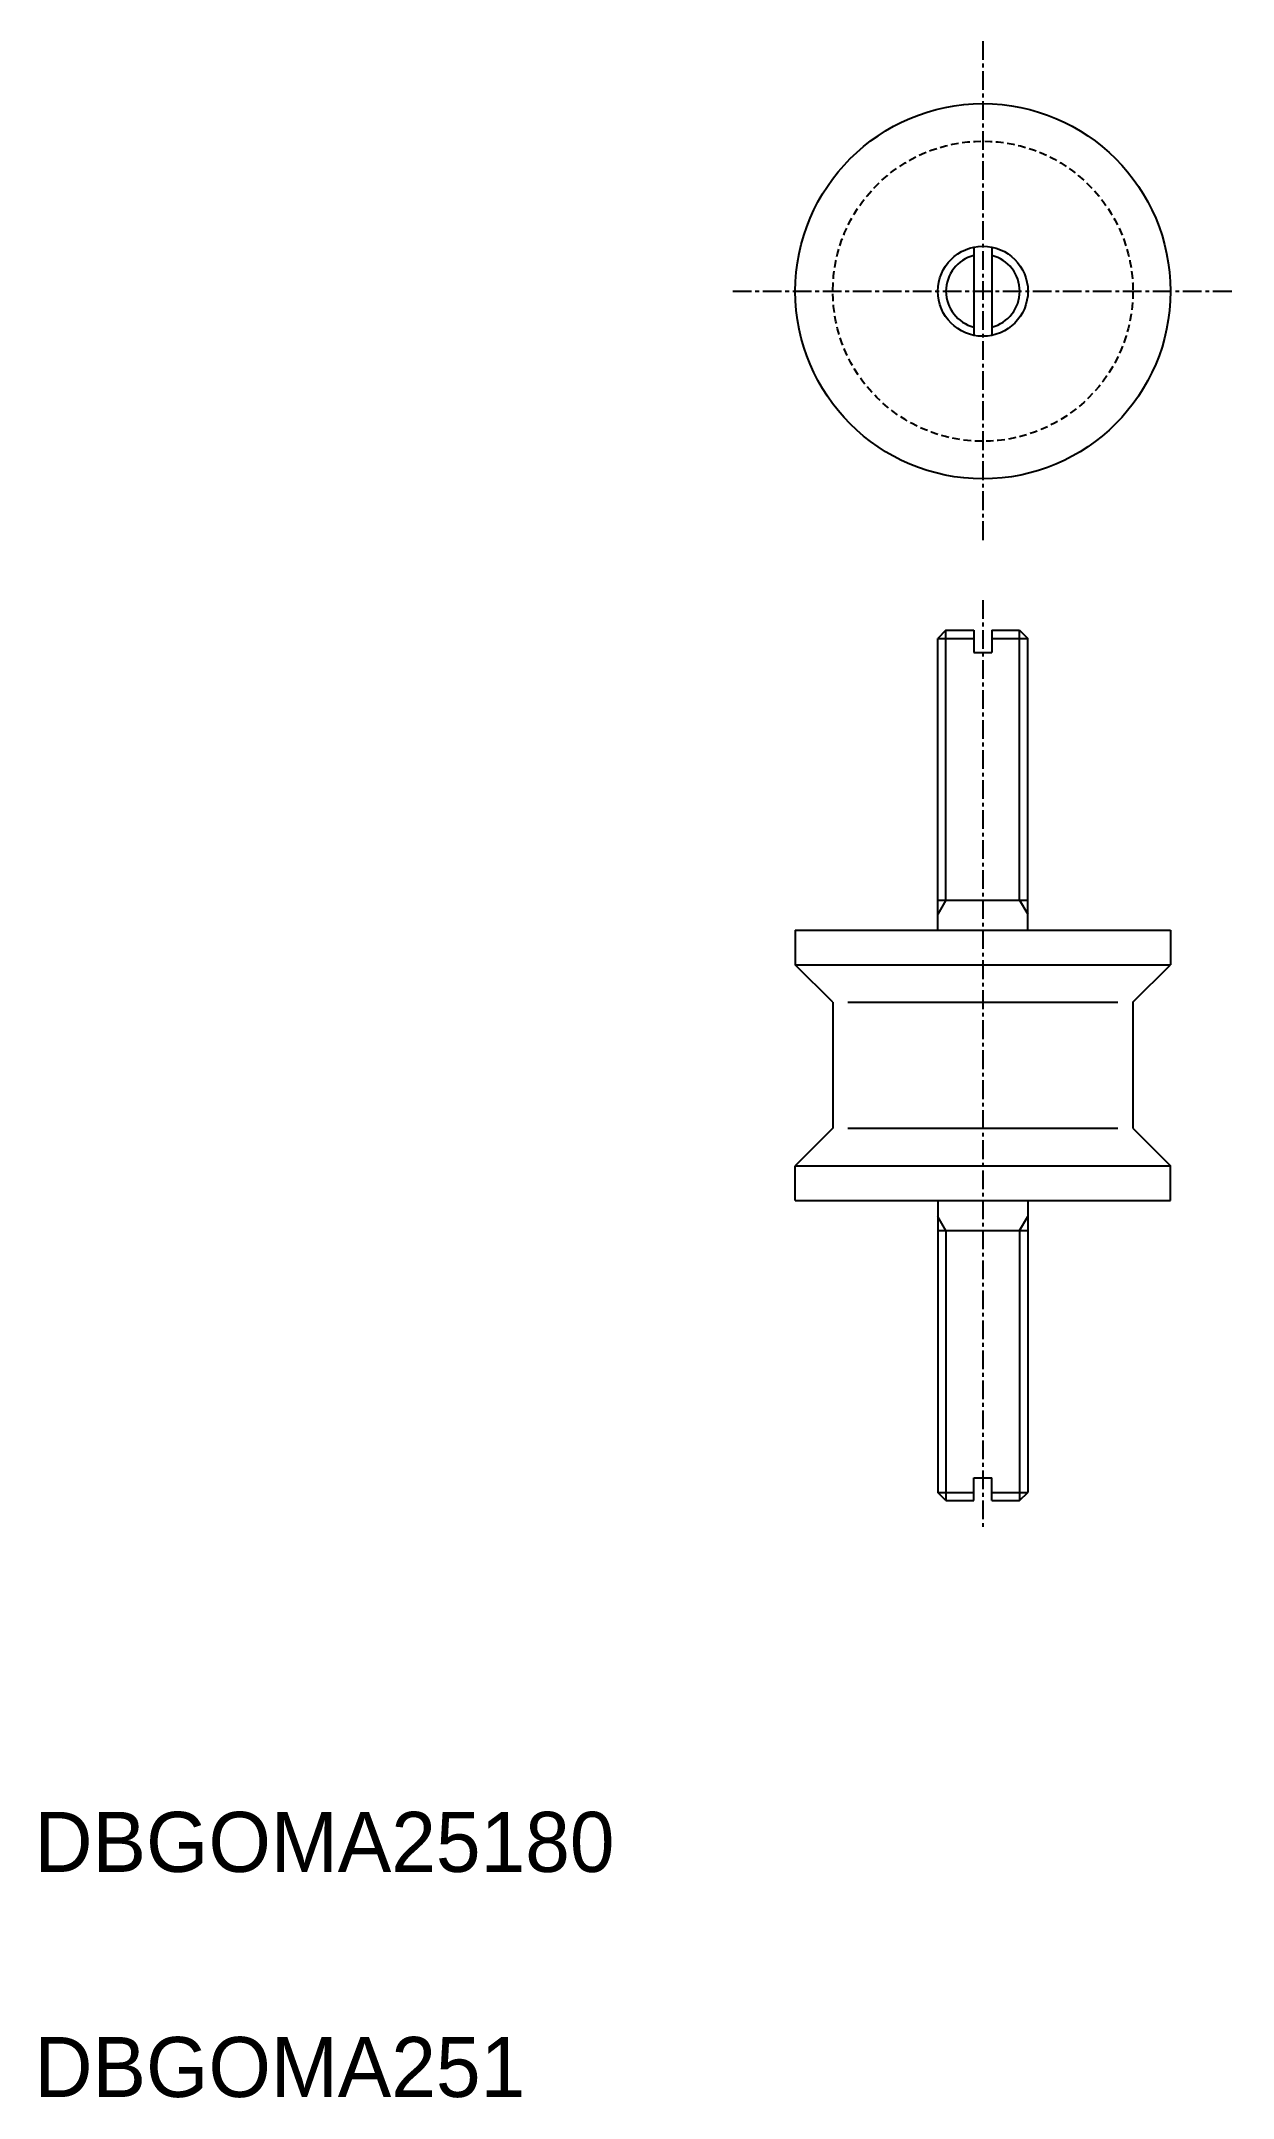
# Model space of a CAD drawing. Extents: x 10 to 90, y 10 to 147.
import ezdxf

# ---------------------------------------------------------------- set-up
doc = ezdxf.new("R2010")
doc.units = 0
doc.linetypes.add('CENTER', pattern=[2, 1.25, -0.25, 0.25, -0.25])
doc.linetypes.add('DASHED', pattern=[0.75, 0.5, -0.25])
doc.layers.get('0').update_dxf_attribs({"linetype": 'CONTINUOUS'})
doc.layers.add('CENTER', color=1, linetype='CENTER')

msp = doc.modelspace()

# ---------------------------------------------------------------- linework, layer by layer
at = {"color": 7, "linetype": 'CONTINUOUS'}
for p, q in [((72.6, 133.27), (72.6, 127.39)), ((73.8, 133.27), (73.8, 127.39)), ((70.74, 107.75), (70.2, 107.2)), ((70.2, 107.2), (72.6, 107.2)), ((70.2, 87.75), (70.2, 107.2)), ((70.74, 107.75), (72.6, 107.75)), ((72.6, 107.75), (72.6, 106.25)), ((73.8, 107.75), (73.8, 106.25)), ((73.8, 107.75), (75.65, 107.75)), ((73.8, 107.2), (76.2, 107.2)), ((75.65, 107.75), (76.2, 107.2)), ((76.2, 87.75), (76.2, 107.2)), ((72.6, 106.25), (73.8, 106.25)), ((70.2, 89.75), (76.2, 89.75)), ((60.7, 87.75), (85.7, 87.75)), ((60.7, 87.75), (60.7, 85.45)), ((85.7, 87.75), (85.7, 85.45)), ((60.7, 85.45), (85.7, 85.45)), ((63.2, 82.95), (60.7, 85.45)), ((83.2, 82.95), (85.7, 85.45)), ((63.2, 82.95), (63.2, 74.55)), ((64.2, 82.95), (82.2, 82.95)), ((83.2, 82.95), (83.2, 74.55)), ((63.2, 74.55), (60.7, 72.05)), ((64.2, 74.55), (82.2, 74.55)), ((83.2, 74.55), (85.7, 72.05)), ((60.7, 72.05), (85.7, 72.05)), ((60.7, 69.75), (60.7, 72.05)), ((85.7, 69.75), (85.7, 72.05)), ((60.7, 69.75), (85.7, 69.75)), ((70.2, 69.75), (70.2, 50.29)), ((76.2, 69.75), (76.2, 50.29)), ((70.2, 67.75), (76.2, 67.75)), ((72.6, 49.75), (72.6, 51.25)), ((72.6, 51.25), (73.8, 51.25)), ((73.8, 49.75), (73.8, 51.25)), ((70.2, 50.29), (72.6, 50.29)), ((70.74, 49.75), (70.2, 50.29)), ((70.74, 49.75), (72.6, 49.75)), ((73.8, 50.29), (76.2, 50.29)), ((73.8, 49.75), (75.65, 49.75)), ((75.65, 49.75), (76.2, 50.29))]:
    msp.add_line(p, q, dxfattribs=at)
at = {"color": 3, "linetype": 'CONTINUOUS'}
for p, q in [((70.74, 89.75), (70.74, 107.75)), ((75.65, 89.75), (75.65, 107.75)), ((70.74, 89.75), (70.2, 88.81)), ((75.65, 89.75), (76.2, 88.81)), ((70.74, 67.75), (70.2, 68.68)), ((75.65, 67.75), (76.2, 68.68)), ((70.74, 67.75), (70.74, 49.75)), ((75.65, 67.75), (75.65, 49.75))]:
    msp.add_line(p, q, dxfattribs=at)
at = {"color": 7, "linetype": 'CONTINUOUS'}
for radius in [12.5, 3]:
    msp.add_circle((73.2, 130.33), radius, dxfattribs=at)
at = {"color": 3, "linetype": 'DASHED'}
msp.add_circle((73.2, 130.33), 10, dxfattribs=at)
at = {"color": 3, "linetype": 'CONTINUOUS'}
for start, end in [(104.1258, 255.8742), (284.1258, 75.8742)]:
    msp.add_arc((73.2, 130.33), 2.46, start, end, dxfattribs=at)
at = {"layer": 'CENTER', "color": 1, "linetype": 'CENTER'}
for p, q in [((73.2, 147), (73.2, 113.67)), ((56.53, 130.33), (89.86, 130.33)), ((73.2, 109.75), (73.2, 47.75))]:
    msp.add_line(p, q, dxfattribs=at)

# ---------------------------------------------------------------- texts
at = {"color": 7, "linetype": 'CONTINUOUS'}
for s, p in [('DBGOMA25180', (10, 25)), ('DBGOMA251', (10, 10))]:
    msp.add_text(s, height=4, dxfattribs=at).set_placement(p)

doc.saveas('drawing.dxf')
